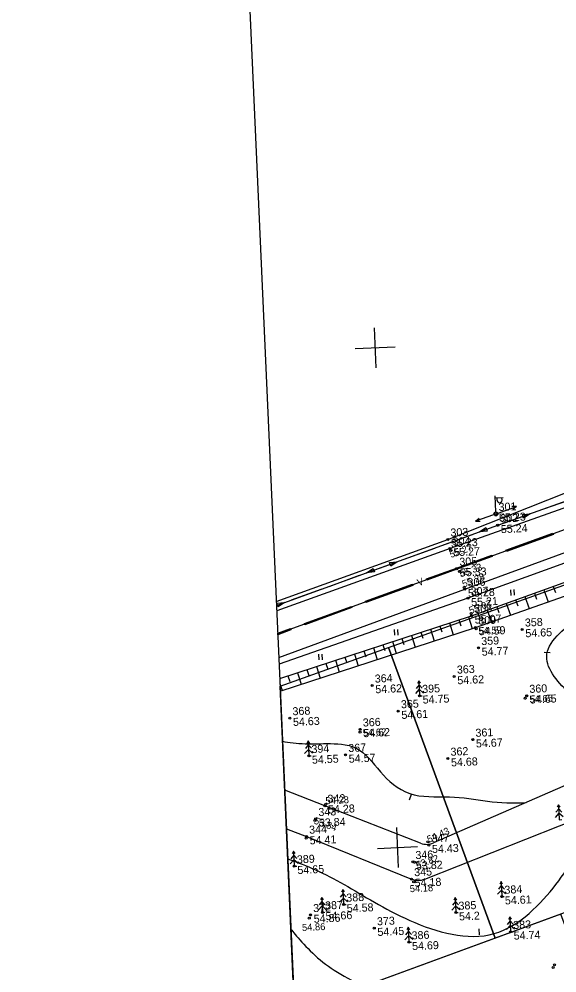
# Model space of a CAD drawing. Extents: x 641382 to 641746, y 6455043 to 6455939.
# Drawn here: x 641391.5 to 641445.3, y 6455100.5 to 6455195.8 of the extents above; entities that cross this region are included whole.
import ezdxf

# ---------------------------------------------------------------- set-up
doc = ezdxf.new("R2010")
doc.units = 0
for name, color, linetype in [('30_TEED', 7, 'Continuous'), ('Level 13', 7, 'Continuous'), ('Level 15', 7, 'Continuous'), ('Level 2', 7, 'Continuous'), ('Level 20', 7, 'Continuous'), ('Level 22', 7, 'Continuous'), ('Level 23', 7, 'Continuous'), ('Level 3', 7, 'Continuous'), ('Level 32', 7, 'Continuous'), ('Level 33', 7, 'Continuous'), ('Level 35', 7, 'Continuous'), ('Level 38', 7, 'Continuous'), ('Level 39', 7, 'Continuous'), ('Level 4', 7, 'Continuous'), ('Level 40', 7, 'Continuous'), ('Level 41', 7, 'Continuous'), ('Level 46', 7, 'Continuous'), ('Level 63', 7, 'Continuous'), ('Level 9', 7, 'Continuous')]:
    doc.layers.add(name, color=color, linetype=linetype)

# ---------------------------------------------------------------- blocks, each defined once
blk = doc.blocks.new('CROS19')
at = {"layer": 'Level 63'}
for p, q in [((0, 4000), (0, -4000)), ((-4000, 0), (4000, 0))]:
    blk.add_line(p, q, dxfattribs=at)
blk = doc.blocks.new('LAT11')
at = {"layer": 'Level 63'}
for p, q in [((0, 250), (0, 2250)), ((0, 2000), (1000, 2000)), ((227, 1679), (227, 2000)), ((839, 1679), (839, 2000))]:
    blk.add_line(p, q, dxfattribs=at)
blk.add_circle((0, 0), 250, dxfattribs=at)
blk.add_arc((533, 1679), 306, 180, 0, dxfattribs=at)
blk = doc.blocks.new('NOOL17')
at = {"layer": 'Level 63'}
for p, q in [((250, 0), (2184, 0)), ((2184, 0), (1733, 150)), ((2184, 0), (1733, -148))]:
    blk.add_line(p, q, dxfattribs=at)
blk = doc.blocks.new('PM7')
at = {"layer": '30_TEED'}
for points in [[(0, 0), (-25, 0)], [(-25, 0), (0, 0)], [(25, 0), (0, 0)], [(0, 0), (25, 0)]]:
    blk.add_lwpolyline(points, dxfattribs=at)
for start, end in [(0, 180), (180, 360)]:
    blk.add_arc((0, 0), 25, start, end, dxfattribs=at)
blk = doc.blocks.new('PK3')
at = {"layer": 'Level 63'}
for p, q in [((0, 2200), (-600, 1500)), ((0, 3000), (-300, 2500)), ((300, 2500), (0, 3000)), ((0, 3000), (0, 0)), ((600, 1500), (0, 2200)), ((0, 1300), (-800, 500)), ((800, 500), (0, 1300)), ((0, 0), (500, 0))]:
    blk.add_line(p, q, dxfattribs=at)
blk = doc.blocks.new('HEIN7')
at = {"layer": 'Level 63'}
for p, q in [((-234, 380), (-234, -381)), ((221, 380), (221, -381))]:
    blk.add_line(p, q, dxfattribs=at)

msp = doc.modelspace()

# ---------------------------------------------------------------- linework, layer by layer
at = {"layer": 'Level 15'}
for p, q in [((641444.034, 6455132.57), (641444.633, 6455132.545)), ((641430.739, 6455118.358), (641430.551, 6455117.788)), ((641437.584, 6455104.345), (641437.529, 6455104.942))]:
    msp.add_line(p, q, dxfattribs=at)
for points in [[(641454.081, 6455122.25), (641454.115, 6455122.845), (641453.178, 6455124.828), (641449.678, 6455125.721), (641446.548, 6455128.335), (641442.859, 6455132.411), (641447.888, 6455136.534), (641452.848, 6455139.077), (641458.631, 6455140.504), (641462.008, 6455142.181), (641463.145, 6455143.637), (641463.733, 6455144.39)], [(641417.874, 6455123.675), (641418.496, 6455123.55), (641420.143, 6455123.358), (641422.503, 6455123.499), (641425.808, 6455123.282), (641427.781, 6455120.142), (641430.82, 6455117.882), (641435.192, 6455118.312), (641438.739, 6455117.503), (641441.516, 6455117.499), (641442.241, 6455117.557)], [(641418.4, 6455111.935), (641419.799, 6455111.451), (641423.672, 6455109.83), (641429.514, 6455105.84), (641439.034, 6455102.744), (641445.513, 6455109.208), (641448.455, 6455114.484), (641450.537, 6455116.556), (641451.292, 6455117.464), (641451.322, 6455117.499)], [(641418.716, 6455104.893), (641419.099, 6455104.418), (641421.403, 6455101.578), (641424.667, 6455099.761), (641427.492, 6455098.578)]]:
    msp.add_open_spline(points, degree=3, dxfattribs=at)
at = {"layer": 'Level 22'}
for points in [[(641417.249, 6455137.624), (641434.394, 6455143.845), (641460.519, 6455154.198), (641483.314, 6455162.034)], [(641486.151, 6455155.448), (641463.449, 6455147.773), (641436.417, 6455137.961), (641417.529, 6455131.384)], [(641457.815, 6455123.249), (641451.321, 6455121.512), (641432.967, 6455113.517)], [(641432.1, 6455109.909), (641452.302, 6455117.886), (641458.777, 6455120.415)], [(641431.681, 6455113.496), (641422.106, 6455117.242), (641418.094, 6455118.779)], [(641418.266, 6455114.94), (641420.267, 6455114.154), (641430.766, 6455109.912)]]:
    msp.add_lwpolyline(points, dxfattribs=at)
for centre, radius, start, end in [((641432.299, 6455115.051), 1.674, 248.32061, 293.53926), ((641431.436, 6455111.57), 1.789, 247.99749, 291.79344)]:
    msp.add_arc(centre, radius, start, end, dxfattribs=at)
at = {"layer": 'Level 3'}
for centre in [(641439.209, 6455146.397), (641439.386, 6455145.252), (641434.394, 6455143.845), (641434.621, 6455142.938), (641435.286, 6455140.92), (641436.103, 6455138.866), (641436.417, 6455137.961), (641436.77, 6455136.213), (641437.179, 6455135.048), (641441.837, 6455134.851), (641437.471, 6455133.001), (641435.037, 6455130.149), (641426.83, 6455129.251), (641431.57, 6455128.22), (641442.286, 6455128.224), (641429.445, 6455126.689), (641418.601, 6455125.988), (641425.633, 6455124.865), (641436.895, 6455123.837), (641420.496, 6455122.212), (641424.18, 6455122.314), (641434.403, 6455121.944), (641422.106, 6455117.242), (641421.19, 6455115.92), (641420.267, 6455114.154), (641432.499, 6455113.293), (641430.891, 6455111.624), (641419.046, 6455111.193), (641430.766, 6455109.912), (641439.79, 6455108.154), (641421.86, 6455106.585), (641423.983, 6455107.367), (641435.201, 6455106.56), (641420.674, 6455106.321), (641427.049, 6455105.006), (641440.671, 6455104.636), (641430.513, 6455103.594), (641445.064, 6455101.341)]:
    msp.add_circle(centre, 0.0999, dxfattribs=at)
at = {"layer": 'Level 32'}
for p, q in [((641444.932, 6455139.149), (641445.151, 6455138.539)), ((641442.111, 6455138.134), (641442.542, 6455136.935)), ((641443.051, 6455138.472), (641443.268, 6455137.869)), ((641443.992, 6455138.811), (641444.428, 6455137.598)), ((641440.23, 6455137.457), (641440.657, 6455136.271)), ((641441.17, 6455137.796), (641441.385, 6455137.199)), ((641437.409, 6455136.443), (641437.618, 6455135.859)), ((641438.349, 6455136.781), (641438.771, 6455135.608)), ((641439.289, 6455137.119), (641439.502, 6455136.529)), ((641434.565, 6455135.493), (641434.948, 6455134.321)), ((641435.515, 6455135.803), (641435.707, 6455135.217)), ((641436.465, 6455136.113), (641436.848, 6455134.94)), ((641431.715, 6455134.562), (641431.906, 6455133.977)), ((641432.665, 6455134.872), (641433.047, 6455133.702)), ((641433.615, 6455135.182), (641433.806, 6455134.597)), ((641427.915, 6455133.32), (641428.105, 6455132.738)), ((641428.865, 6455133.63), (641429.246, 6455132.465)), ((641429.815, 6455133.941), (641430.006, 6455133.357)), ((641430.765, 6455134.251), (641431.146, 6455133.084)), ((641425.065, 6455132.389), (641425.444, 6455131.227)), ((641426.015, 6455132.699), (641426.205, 6455132.118)), ((641426.965, 6455133.01), (641427.345, 6455131.846)), ((641422.215, 6455131.458), (641422.404, 6455130.879)), ((641423.165, 6455131.768), (641423.544, 6455130.608)), ((641424.115, 6455132.079), (641424.305, 6455131.498)), ((641419.365, 6455130.527), (641419.742, 6455129.371)), ((641420.315, 6455130.837), (641420.504, 6455130.259)), ((641421.265, 6455131.148), (641421.643, 6455129.99)), ((641418.415, 6455130.217), (641418.603, 6455129.639)), ((641417.616, 6455129.443), (641417.842, 6455128.752))]:
    msp.add_line(p, q, dxfattribs=at)
for points in [[(641417.593, 6455129.948), (641436.77, 6455136.213), (641464.248, 6455146.098), (641487.266, 6455154.332)], [(641417.65, 6455128.69), (641437.179, 6455135.048), (641464.442, 6455144.64), (641484.566, 6455152.364)]]:
    msp.add_lwpolyline(points, dxfattribs=at)
at = {"layer": 'Level 33'}
for points in [[(641444.958, 6455144.347), (641440.259, 6455142.646), (641440.211, 6455142.778), (641444.91, 6455144.479)], [(641438.849, 6455142.136), (641435.31, 6455140.854), (641435.262, 6455140.986), (641438.802, 6455142.267)], [(641435.31, 6455140.855), (641432.318, 6455139.763), (641432.27, 6455139.895), (641435.262, 6455140.986)], [(641430.909, 6455139.25), (641426.215, 6455137.538), (641426.167, 6455137.669), (641430.861, 6455139.381)], [(641424.806, 6455137.024), (641420.112, 6455135.312), (641420.064, 6455135.443), (641424.758, 6455137.155)]]:
    msp.add_lwpolyline(points, close=True, dxfattribs=at)
for points in [[(641417.391, 6455134.469), (641418.655, 6455134.93), (641418.703, 6455134.798), (641417.397, 6455134.322)], [(641417.397, 6455134.322), (641417.391, 6455134.469)]]:
    msp.add_lwpolyline(points, dxfattribs=at)
at = {"layer": 'Level 35'}
for p, q in [((641443.328, 6455146.654), (641446.388, 6455147.742)), ((641439.386, 6455145.252), (641442.622, 6455146.402)), ((641437.564, 6455144.593), (641439.386, 6455145.252)), ((641433.805, 6455143.233), (641436.859, 6455144.338)), ((641430.045, 6455141.873), (641433.1, 6455142.978)), ((641426.286, 6455140.513), (641429.34, 6455141.618)), ((641422.527, 6455139.153), (641425.581, 6455140.258)), ((641418.768, 6455137.793), (641421.822, 6455138.898)), ((641417.266, 6455137.25), (641418.063, 6455137.538))]:
    msp.add_line(p, q, dxfattribs=at)
for points in [[(641442.622, 6455146.402), (641441.978, 6455145.975), (641441.853, 6455146.328)], [(641437.564, 6455144.593), (641438.205, 6455145.024), (641438.333, 6455144.671)], [(641426.286, 6455140.513), (641426.927, 6455140.944), (641427.055, 6455140.592)], [(641429.34, 6455141.618), (641428.699, 6455141.186), (641428.572, 6455141.539)], [(641418.063, 6455137.538), (641417.422, 6455137.107), (641417.294, 6455137.459)]]:
    msp.add_lwpolyline(points, close=True, dxfattribs=at)
at = {"layer": 'Level 38'}
for points in [[(641497.984, 6455163.367), (641462.099, 6455150.628), (641435.286, 6455140.92), (641417.394, 6455134.395)], [(641497.984, 6455163.367), (641462.099, 6455150.628), (641435.286, 6455140.92), (641417.394, 6455134.395)], [(641417.266, 6455137.25), (641439.386, 6455145.252), (641480.463, 6455159.86)], [(641417.266, 6455137.25), (641439.386, 6455145.252), (641480.463, 6455159.86)]]:
    msp.add_lwpolyline(points, dxfattribs=at)
at = {"layer": 'Level 39'}
msp.add_line((641417.755, 6455127.153), (641417.717, 6455127.188), dxfattribs=at)
at = {"layer": 'Level 4'}
msp.add_lwpolyline([(641428.455, 6455133.039), (641465.028, 6455146.016), (641475.575, 6455117.355), (641439.141, 6455104.003)], close=True, dxfattribs=at)
for points in [[(641417.627, 6455129.197), (641428.455, 6455133.039), (641439.141, 6455104.003), (641419.085, 6455096.653)], [(641419.085, 6455096.653), (641417.627, 6455129.197)], [(641420.194, 6455071.911), (641422.601, 6455065.492), (641456.301, 6455078.131), (641445.696, 6455106.406), (641419.085, 6455096.653)]]:
    msp.add_lwpolyline(points, dxfattribs=at)
at = {"layer": 'Level 40'}
for centre in [(641434.688, 6455142.749), (641435.568, 6455140.653), (641436.047, 6455139.029), (641436.739, 6455136.431), (641437.243, 6455134.918), (641442.14, 6455127.969), (641425.623, 6455124.582), (641422.21, 6455117.389), (641421.118, 6455115.759), (641420.231, 6455113.984), (641432.415, 6455113.62), (641431.077, 6455111.585), (641430.988, 6455109.644), (641420.551, 6455106.013), (641444.928, 6455101.071)]:
    msp.add_circle(centre, 0.0999, dxfattribs=at)
at = {"layer": 'Level 41'}
for p, q in [((641434.621, 6455142.938), (641434.621, 6455142.938)), ((641435.453, 6455140.519), (641435.453, 6455140.519)), ((641436.103, 6455138.866), (641436.103, 6455138.866)), ((641436.77, 6455136.213), (641436.77, 6455136.213)), ((641437.179, 6455135.048), (641437.179, 6455135.048)), ((641442.286, 6455128.224), (641442.286, 6455128.224)), ((641425.633, 6455124.865), (641425.633, 6455124.865)), ((641422.106, 6455117.242), (641422.106, 6455117.242)), ((641421.19, 6455115.92), (641421.19, 6455115.92)), ((641420.267, 6455114.154), (641420.267, 6455114.154)), ((641432.499, 6455113.293), (641432.499, 6455113.293)), ((641430.891, 6455111.624), (641430.891, 6455111.624)), ((641430.766, 6455109.912), (641430.766, 6455109.912)), ((641420.674, 6455106.321), (641420.674, 6455106.321)), ((641445.064, 6455101.341), (641445.064, 6455101.341))]:
    msp.add_line(p, q, dxfattribs=at)
at = {"layer": 'Level 46'}
msp.add_lwpolyline([(641391.532, 6455711.629), (641421.471, 6455043.4), (641746.027, 6455057.941), (641716.088, 6455726.17)], dxfattribs=at)
at = {"layer": 'Level 9'}
for points in [[(641484.137, 6455160.879), (641461.39, 6455152.426), (641434.621, 6455142.938), (641417.291, 6455136.702)], [(641417.5, 6455132.037), (641436.103, 6455138.866), (641463.044, 6455148.738), (641485.862, 6455156.445)]]:
    msp.add_lwpolyline(points, dxfattribs=at)

# ---------------------------------------------------------------- block references
at = {"layer": 'Level 13', "xscale": 0.0007495681843682106, "yscale": 0.000749568184368211, "rotation": 2.565318157846839}
for p in [(641440.86, 6455138.544), (641429.223, 6455134.567), (641421.657, 6455132.098)]:
    msp.add_blockref('HEIN7', p, dxfattribs=at)
at = {"layer": 'Level 20', "xscale": 0.0004997121229121405, "yscale": 0.0004997121229121406, "rotation": 2.5653181578468396}
for p in [(641427.123, 6455162.989), (641429.36, 6455113.068)]:
    msp.add_blockref('CROS19', p, dxfattribs=at)
at = {"layer": 'Level 23'}
for name, xscale, yscale, rotation in [('LAT11', 0.0007995393966594248, 0.000799539396659425, 2.5653181578468396), ('NOOL17', 0.0009994242458242811, 0.000999424245824281, 19.585775663495728), ('NOOL17', 0.0009994242458242811, 0.0009994242458242811, -160.35756694454707)]:
    msp.add_blockref(name, (641439.209, 6455146.397), dxfattribs=dict(at, xscale=xscale, yscale=yscale, rotation=rotation))
at = {"layer": 'Level 39', "xscale": 0.0004997121229121405, "yscale": 0.0004997121229121406, "rotation": 2.5653181578468396}
for name, p in [('PM7', (641441.837, 6455134.851)), ('PM7', (641437.471, 6455133.001)), ('PK3', (641431.57, 6455128.22)), ('PM7', (641435.037, 6455130.149)), ('PM7', (641426.83, 6455129.251)), ('PM7', (641442.286, 6455128.224)), ('PM7', (641429.445, 6455126.689)), ('PM7', (641418.601, 6455125.988)), ('PM7', (641425.633, 6455124.865)), ('PM7', (641436.895, 6455123.837)), ('PK3', (641420.496, 6455122.212)), ('PM7', (641424.18, 6455122.314)), ('PM7', (641434.403, 6455121.944)), ('PK3', (641445.538, 6455115.843)), ('PK3', (641419.046, 6455111.193)), ('PK3', (641439.79, 6455108.154)), ('PK3', (641423.983, 6455107.367)), ('PK3', (641421.86, 6455106.585)), ('PK3', (641435.201, 6455106.56)), ('PM7', (641420.674, 6455106.321)), ('PK3', (641440.671, 6455104.636)), ('PM7', (641427.049, 6455105.006)), ('PK3', (641430.513, 6455103.594)), ('PM7', (641445.064, 6455101.341))]:
    msp.add_blockref(name, p, dxfattribs=at)

# ---------------------------------------------------------------- texts
at = {"layer": 'Level 2'}
for s, p in [(' 301', (641439.197, 6455146.664)), (' 302', (641439.374, 6455145.518)), (' 303', (641434.382, 6455144.111)), (' 304', (641434.609, 6455143.205)), (' 305', (641435.274, 6455141.187)), (' 306', (641436.091, 6455139.132)), (' 307', (641436.405, 6455138.227)), (' 308', (641436.758, 6455136.479)), (' 309', (641437.167, 6455135.314)), (' 358', (641441.825, 6455135.117)), (' 359', (641437.459, 6455133.267)), (' 363', (641435.025, 6455130.416)), (' 364', (641426.818, 6455129.517)), (' 395', (641431.558, 6455128.487)), (' 360', (641442.274, 6455128.491)), (' 365', (641429.433, 6455126.955)), (' 368', (641418.589, 6455126.254)), (' 366', (641425.621, 6455125.131)), (' 361', (641436.883, 6455124.103)), (' 394', (641420.484, 6455122.478)), (' 367', (641424.168, 6455122.58)), (' 362', (641434.391, 6455122.21)), (' 342', (641422.094, 6455117.508)), (' 343', (641421.178, 6455116.187)), (' 344', (641420.255, 6455114.42)), (' 347', (641432.487, 6455113.559)), (' 389', (641419.034, 6455111.46)), (' 346', (641430.879, 6455111.89)), (' 345', (641430.754, 6455110.178)), (' 384', (641439.778, 6455108.42)), (' 387', (641421.848, 6455106.852)), (' 388', (641423.971, 6455107.633)), (' 385', (641435.189, 6455106.826)), (' 372', (641420.662, 6455106.587)), (' 373', (641427.037, 6455105.272)), (' 383', (641440.659, 6455104.902)), (' 386', (641430.501, 6455103.86))]:
    msp.add_text(s, height=0.7995, rotation=2.56532, dxfattribs=at).set_placement(p)
at = {"layer": 'Level 33'}
msp.add_text('V', height=0.7, rotation=20.03615, dxfattribs=at).set_placement((641431.49, 6455139.164))
at = {"layer": 'Level 4'}
for s, p in [(' 55.23', (641439.244, 6455145.599)), (' 55.24', (641439.422, 6455144.453)), (' 55.23', (641434.43, 6455143.046)), (' 55.27', (641434.656, 6455142.14)), (' 55.33', (641435.322, 6455140.122)), (' 55.28', (641436.138, 6455138.067)), (' 55.21', (641436.453, 6455137.162)), (' 55.07', (641436.805, 6455135.414)), (' 54.59', (641437.215, 6455134.249)), (' 54.65', (641441.873, 6455134.052)), (' 54.77', (641437.507, 6455132.202)), (' 54.62', (641435.072, 6455129.351)), (' 54.62', (641426.866, 6455128.452)), (' 54.75', (641431.606, 6455127.422)), (' 54.65', (641442.322, 6455127.426)), (' 54.61', (641429.481, 6455125.89)), (' 54.63', (641418.637, 6455125.189)), (' 54.62', (641425.669, 6455124.066)), (' 54.67', (641436.931, 6455123.038)), (' 54.55', (641420.532, 6455121.413)), (' 54.57', (641424.216, 6455121.515)), (' 54.68', (641434.439, 6455121.145)), (' 54.28', (641422.142, 6455116.443)), (' 53.84', (641421.226, 6455115.122)), (' 54.41', (641420.302, 6455113.355)), (' 54.43', (641432.535, 6455112.494)), (' 53.82', (641430.927, 6455110.825)), (' 54.65', (641419.081, 6455110.395)), (' 54.18', (641430.802, 6455109.113)), (' 54.61', (641439.825, 6455107.355)), (' 54.66', (641421.896, 6455105.787)), (' 54.58', (641424.019, 6455106.568)), (' 54.2', (641435.237, 6455105.761)), (' 54.86', (641420.709, 6455105.522)), (' 54.45', (641427.085, 6455104.207)), (' 54.74', (641440.706, 6455103.837)), (' 54.69', (641430.549, 6455102.795))]:
    msp.add_text(s, height=0.7995, rotation=2.56532, dxfattribs=at).set_placement(p)
at = {"layer": 'Level 40'}
for s, rotation, p in [(' 55.27', 19.20243, (641434.474, 6455141.904)), (' 55.33', 19.21659, (641435.442, 6455139.959)), (' 55.28', 20.72422, (641435.734, 6455138.946)), (' 55.07', 19.76608, (641436.417, 6455136.302)), (' 54.59', 2.56532, (641437.21, 6455134.349)), (' 54.65', 2.56532, (641442.317, 6455127.525)), (' 54.62', 2.56532, (641425.664, 6455124.166)), (' 54.28', 2.56532, (641421.925, 6455117.379)), (' 53.84', 340.38418, (641420.709, 6455115.553)), (' 54.43', 24.08795, (641432.27, 6455113.412)), (' 53.82', 18.82726, (641431.09, 6455110.874)), (' 54.18', 2.56532, (641430.35, 6455108.583)), (' 54.86', 2.56532, (641419.573, 6455104.705))]:
    msp.add_text(s, height=0.6996, rotation=rotation, dxfattribs=at).set_placement(p)

doc.saveas('drawing.dxf')
